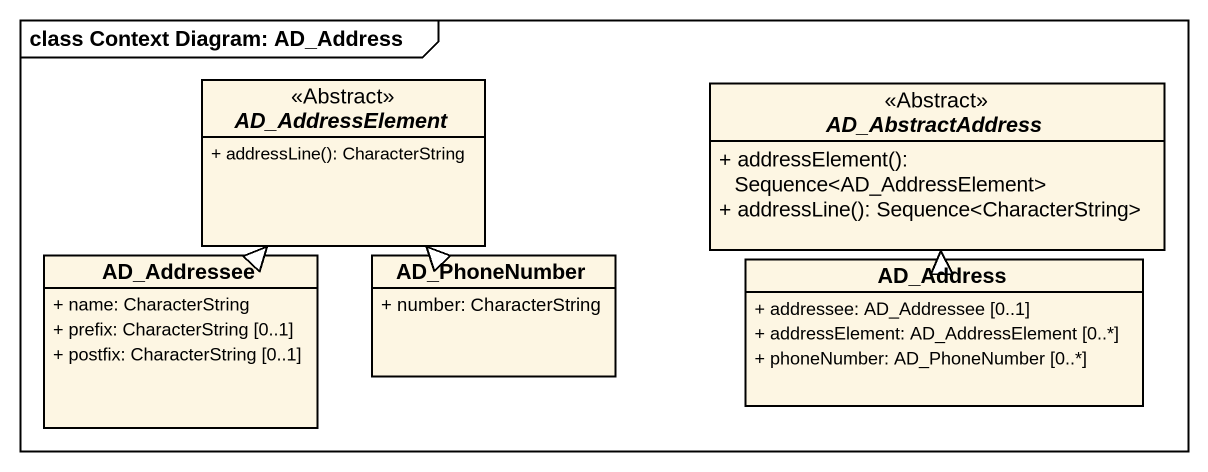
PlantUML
@startuml
mainframe class Context Diagram: AD_Address
hide circle
hide empty members
skinparam classAttributeIconSize 0
abstract class AD_AddressElement <<Abstract>> {
  + addressLine(): CharacterString
}
abstract class AD_AbstractAddress <<Abstract>> {
  + addressElement(): Sequence<AD_AddressElement>
  + addressLine(): Sequence<CharacterString>
}
class AD_Addressee {
  + name: CharacterString
  + prefix: CharacterString [0..1]
  + postfix: CharacterString [0..1]
}
class AD_PhoneNumber {
  + number: CharacterString
}
class AD_Address {
  + addressee: AD_Addressee [0..1]
  + addressElement: AD_AddressElement [0..*]
  + phoneNumber: AD_PhoneNumber [0..*]
}
AD_Addressee -up-|> AD_AddressElement
AD_PhoneNumber -up-|> AD_AddressElement
AD_Address -up-|> AD_AbstractAddress
@enduml
